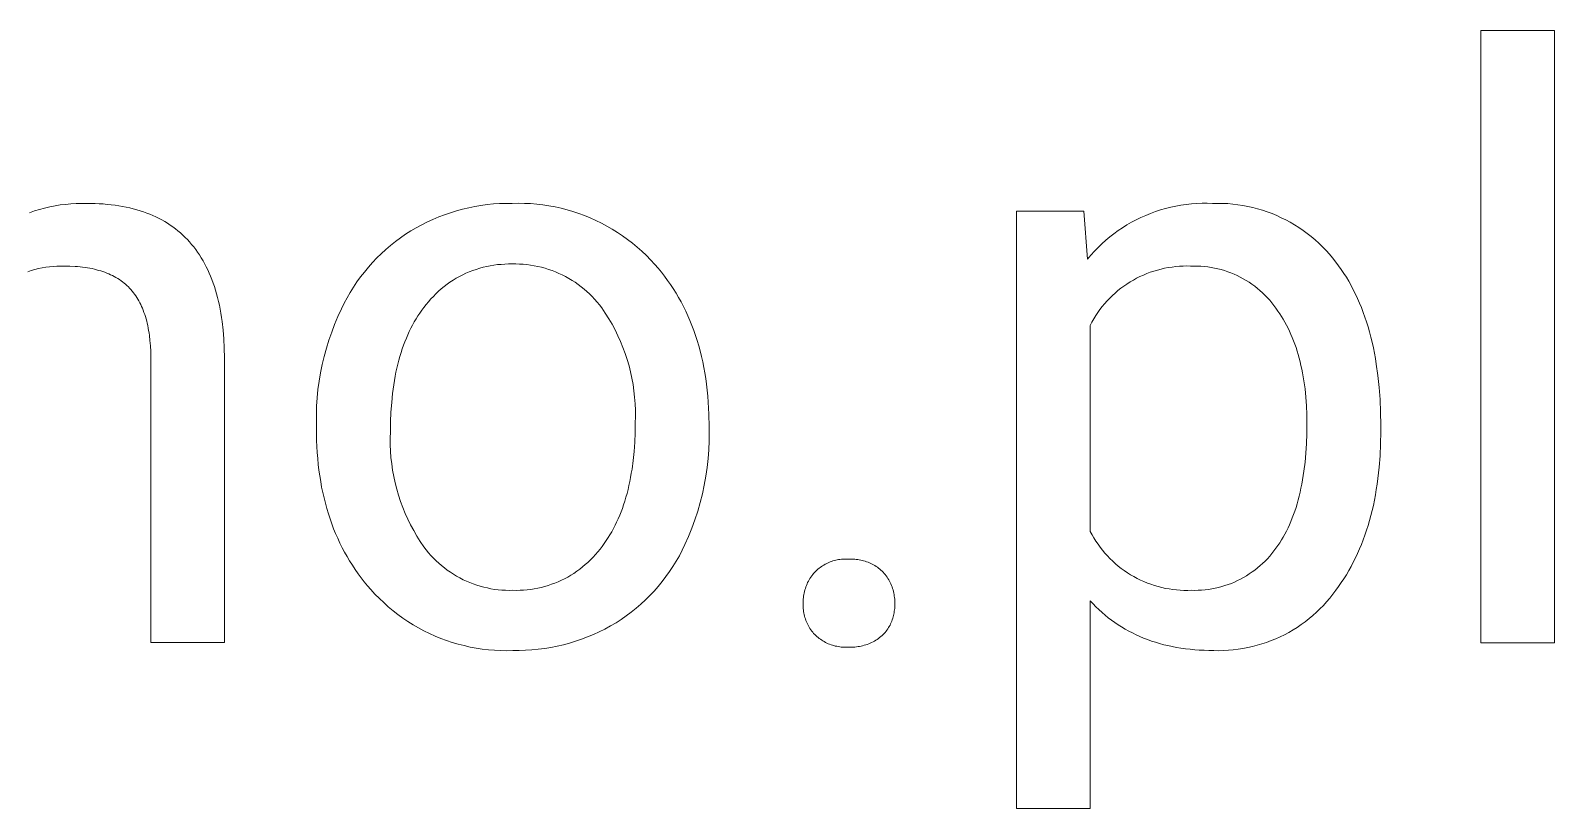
# Model space of a CAD drawing. Header units: millimetres. Extents: x -1519 to 3497, y -297 to 3208.
# Drawn here: x 2156.9 to 2281.6, y 5.9 to 69.5 of the extents above; entities that cross this region are included whole.
import ezdxf

# ---------------------------------------------------------------- set-up
doc = ezdxf.new("R2010")
doc.units = ezdxf.units.MM
doc.header["$MEASUREMENT"] = 0
doc.layers.add('Domyślny', color=7, linetype='Continuous', true_color=0x000000)

msp = doc.modelspace()

# ---------------------------------------------------------------- linework, layer by layer
at = {"layer": 'Domyślny', "color": 18, "lineweight": 15, "true_color": 0x000000}
for p, q in [((2275.54, 19.42), (2275.54, 69.53)), ((2275.54, 69.53), (2281.57, 69.53)), ((2281.57, 69.53), (2281.57, 19.42)), ((2157.17, 54.76), (2157.59, 54.88)), ((2157.59, 54.88), (2158.01, 55)), ((2158.01, 55), (2158.43, 55.1)), ((2158.43, 55.1), (2158.86, 55.18)), ((2158.86, 55.18), (2159.29, 55.25)), ((2159.29, 55.25), (2159.72, 55.3)), ((2159.72, 55.3), (2160.15, 55.35)), ((2160.15, 55.35), (2160.59, 55.37)), ((2160.59, 55.37), (2161.02, 55.38)), ((2161.02, 55.38), (2161.46, 55.38)), ((2161.46, 55.38), (2161.8, 55.38)), ((2161.8, 55.38), (2162.15, 55.37)), ((2162.15, 55.37), (2162.48, 55.35)), ((2162.48, 55.35), (2162.81, 55.33)), ((2162.81, 55.33), (2163.14, 55.3)), ((2163.14, 55.3), (2163.46, 55.27)), ((2163.46, 55.27), (2163.77, 55.23)), ((2163.77, 55.23), (2164.08, 55.18)), ((2164.08, 55.18), (2164.39, 55.13)), ((2164.39, 55.13), (2164.68, 55.07)), ((2164.68, 55.07), (2164.98, 55.01)), ((2164.98, 55.01), (2165.26, 54.93)), ((2165.26, 54.93), (2165.55, 54.86)), ((2191.71, 54.77), (2192.21, 54.91)), ((2192.21, 54.91), (2192.71, 55.02)), ((2192.71, 55.02), (2193.21, 55.13)), ((2193.21, 55.13), (2193.71, 55.21)), ((2193.71, 55.21), (2194.22, 55.28)), ((2194.22, 55.28), (2194.73, 55.33)), ((2194.73, 55.33), (2195.24, 55.36)), ((2195.24, 55.36), (2195.75, 55.38)), ((2195.75, 55.38), (2196.26, 55.38)), ((2196.26, 55.38), (2196.77, 55.39)), ((2196.77, 55.39), (2197.27, 55.38)), ((2197.27, 55.38), (2197.78, 55.36)), ((2197.78, 55.36), (2198.28, 55.31)), ((2198.28, 55.31), (2198.78, 55.26)), ((2198.78, 55.26), (2199.28, 55.18)), ((2199.28, 55.18), (2199.78, 55.09)), ((2199.78, 55.09), (2200.27, 54.98)), ((2200.27, 54.98), (2200.76, 54.85)), ((2249.33, 54.85), (2249.74, 54.97)), ((2249.74, 54.97), (2250.16, 55.07)), ((2250.16, 55.07), (2250.58, 55.16)), ((2250.58, 55.16), (2251, 55.24)), ((2251, 55.24), (2251.43, 55.3)), ((2251.43, 55.3), (2251.86, 55.34)), ((2251.86, 55.34), (2252.29, 55.37)), ((2252.29, 55.37), (2252.72, 55.39)), ((2252.72, 55.39), (2253.15, 55.39)), ((2253.15, 55.39), (2253.58, 55.38)), ((2253.58, 55.38), (2253.99, 55.38)), ((2253.99, 55.38), (2254.41, 55.38)), ((2254.41, 55.38), (2254.82, 55.36)), ((2254.82, 55.36), (2255.23, 55.32)), ((2255.23, 55.32), (2255.65, 55.27)), ((2255.65, 55.27), (2256.06, 55.21)), ((2256.06, 55.21), (2256.46, 55.13)), ((2256.46, 55.13), (2256.87, 55.04)), ((2256.87, 55.04), (2257.27, 54.94)), ((2257.27, 54.94), (2257.67, 54.82)), ((2156.76, 54.61), (2157.17, 54.76)), ((2165.55, 54.86), (2165.82, 54.77)), ((2165.82, 54.77), (2166.09, 54.69)), ((2166.09, 54.69), (2166.36, 54.59)), ((2166.36, 54.59), (2166.62, 54.49)), ((2166.62, 54.49), (2166.87, 54.38)), ((2166.87, 54.38), (2167.12, 54.27)), ((2167.12, 54.27), (2167.37, 54.15)), ((2167.37, 54.15), (2167.61, 54.02)), ((2167.61, 54.02), (2167.84, 53.89)), ((2167.84, 53.89), (2168.07, 53.75)), ((2168.07, 53.75), (2168.29, 53.6)), ((2188.42, 53.38), (2188.87, 53.63)), ((2188.87, 53.63), (2189.33, 53.86)), ((2189.33, 53.86), (2189.79, 54.07)), ((2189.79, 54.07), (2190.26, 54.27)), ((2190.26, 54.27), (2190.74, 54.45)), ((2190.74, 54.45), (2191.23, 54.62)), ((2191.23, 54.62), (2191.71, 54.77)), ((2200.76, 54.85), (2201.24, 54.71)), ((2201.24, 54.71), (2201.72, 54.55)), ((2201.72, 54.55), (2202.19, 54.38)), ((2202.19, 54.38), (2202.66, 54.19)), ((2202.66, 54.19), (2203.12, 53.98)), ((2203.12, 53.98), (2203.58, 53.76)), ((2203.58, 53.76), (2204.02, 53.52)), ((2237.53, 5.85), (2237.53, 54.73)), ((2237.53, 54.73), (2243.04, 54.73)), ((2243.04, 54.73), (2243.34, 50.82)), ((2246.58, 53.62), (2246.95, 53.84)), ((2246.95, 53.84), (2247.33, 54.04)), ((2247.33, 54.04), (2247.72, 54.23)), ((2247.72, 54.23), (2248.11, 54.4)), ((2248.11, 54.4), (2248.51, 54.56)), ((2248.51, 54.56), (2248.92, 54.71)), ((2248.92, 54.71), (2249.33, 54.85)), ((2257.67, 54.82), (2258.06, 54.69)), ((2258.06, 54.69), (2258.45, 54.54)), ((2258.45, 54.54), (2258.83, 54.38)), ((2258.83, 54.38), (2259.21, 54.21)), ((2259.21, 54.21), (2259.58, 54.03)), ((2259.58, 54.03), (2259.94, 53.83)), ((2259.94, 53.83), (2260.3, 53.62)), ((2168.29, 53.6), (2168.5, 53.45)), ((2168.5, 53.45), (2168.72, 53.29)), ((2168.72, 53.29), (2168.92, 53.13)), ((2168.92, 53.13), (2169.12, 52.96)), ((2169.12, 52.96), (2169.32, 52.79)), ((2169.32, 52.79), (2169.51, 52.6)), ((2169.51, 52.6), (2169.69, 52.42)), ((2169.69, 52.42), (2169.87, 52.22)), ((2186.72, 52.25), (2187.13, 52.56)), ((2187.13, 52.56), (2187.55, 52.85)), ((2187.55, 52.85), (2187.98, 53.12)), ((2187.98, 53.12), (2188.42, 53.38)), ((2204.02, 53.52), (2204.46, 53.27)), ((2204.46, 53.27), (2204.89, 53)), ((2204.89, 53), (2205.31, 52.72)), ((2205.31, 52.72), (2205.72, 52.43)), ((2205.72, 52.43), (2206.11, 52.12)), ((2244.84, 52.36), (2245.17, 52.64)), ((2245.17, 52.64), (2245.51, 52.9)), ((2245.51, 52.9), (2245.86, 53.15)), ((2245.86, 53.15), (2246.21, 53.39)), ((2246.21, 53.39), (2246.58, 53.62)), ((2260.3, 53.62), (2260.65, 53.4)), ((2260.65, 53.4), (2261, 53.17)), ((2261, 53.17), (2261.33, 52.92)), ((2261.33, 52.92), (2261.66, 52.67)), ((2261.66, 52.67), (2261.97, 52.4)), ((2261.97, 52.4), (2262.28, 52.12)), ((2169.87, 52.22), (2170.04, 52.02)), ((2170.04, 52.02), (2170.21, 51.81)), ((2170.21, 51.81), (2170.37, 51.6)), ((2170.37, 51.6), (2170.53, 51.38)), ((2170.53, 51.38), (2170.68, 51.16)), ((2170.68, 51.16), (2170.83, 50.93)), ((2185.2, 50.91), (2185.56, 51.26)), ((2185.56, 51.26), (2185.94, 51.61)), ((2185.94, 51.61), (2186.32, 51.94)), ((2186.32, 51.94), (2186.72, 52.25)), ((2206.11, 52.12), (2206.5, 51.8)), ((2206.5, 51.8), (2206.88, 51.46)), ((2206.88, 51.46), (2207.25, 51.11)), ((2243.34, 50.82), (2243.62, 51.15)), ((2243.62, 51.15), (2243.91, 51.47)), ((2243.91, 51.47), (2244.21, 51.77)), ((2244.21, 51.77), (2244.52, 52.07)), ((2244.52, 52.07), (2244.84, 52.36)), ((2262.28, 52.12), (2262.58, 51.83)), ((2262.58, 51.83), (2262.87, 51.53)), ((2262.87, 51.53), (2263.14, 51.23)), ((2263.14, 51.23), (2263.41, 50.91)), ((2157.22, 49.96), (2156.92, 49.88)), ((2157.51, 50.04), (2157.22, 49.96)), ((2157.81, 50.1), (2157.51, 50.04)), ((2158.11, 50.15), (2157.81, 50.1)), ((2158.41, 50.19), (2158.11, 50.15)), ((2158.71, 50.22), (2158.41, 50.19)), ((2159.01, 50.24), (2158.71, 50.22)), ((2159.32, 50.25), (2159.01, 50.24)), ((2159.62, 50.25), (2159.32, 50.25)), ((2160.07, 50.24), (2159.62, 50.25)), ((2160.5, 50.22), (2160.07, 50.24)), ((2160.71, 50.21), (2160.5, 50.22)), ((2160.91, 50.19), (2160.71, 50.21)), ((2161.12, 50.16), (2160.91, 50.19)), ((2161.32, 50.14), (2161.12, 50.16)), ((2161.51, 50.11), (2161.32, 50.14)), ((2161.7, 50.07), (2161.51, 50.11)), ((2161.89, 50.04), (2161.7, 50.07)), ((2162.08, 50), (2161.89, 50.04)), ((2162.26, 49.95), (2162.08, 50)), ((2162.43, 49.9), (2162.26, 49.95)), ((2162.61, 49.85), (2162.43, 49.9)), ((2170.83, 50.93), (2170.97, 50.69)), ((2170.97, 50.69), (2171.1, 50.45)), ((2171.1, 50.45), (2171.23, 50.2)), ((2171.23, 50.2), (2171.36, 49.94)), ((2171.36, 49.94), (2171.48, 49.68)), ((2184.18, 49.76), (2184.5, 50.16)), ((2184.5, 50.16), (2184.84, 50.54)), ((2184.84, 50.54), (2185.2, 50.91)), ((2193.32, 49.98), (2193.04, 49.88)), ((2193.61, 50.07), (2193.32, 49.98)), ((2193.9, 50.15), (2193.61, 50.07)), ((2194.19, 50.22), (2193.9, 50.15)), ((2194.48, 50.28), (2194.19, 50.22)), ((2194.77, 50.33), (2194.48, 50.28)), ((2195.07, 50.37), (2194.77, 50.33)), ((2195.37, 50.39), (2195.07, 50.37)), ((2195.67, 50.41), (2195.37, 50.39)), ((2195.97, 50.42), (2195.67, 50.41)), ((2196.26, 50.42), (2195.97, 50.42)), ((2196.57, 50.42), (2196.26, 50.42)), ((2196.87, 50.41), (2196.57, 50.42)), ((2197.17, 50.4), (2196.87, 50.41)), ((2197.48, 50.37), (2197.17, 50.4)), ((2197.78, 50.33), (2197.48, 50.37)), ((2198.08, 50.28), (2197.78, 50.33)), ((2198.37, 50.22), (2198.08, 50.28)), ((2198.67, 50.15), (2198.37, 50.22)), ((2198.96, 50.07), (2198.67, 50.15)), ((2199.25, 49.98), (2198.96, 50.07)), ((2199.54, 49.88), (2199.25, 49.98)), ((2207.25, 51.11), (2207.6, 50.75)), ((2207.6, 50.75), (2207.94, 50.38)), ((2207.94, 50.38), (2208.21, 50.07)), ((2208.21, 50.07), (2208.48, 49.75)), ((2249.07, 49.92), (2248.78, 49.84)), ((2249.37, 50), (2249.07, 49.92)), ((2249.66, 50.07), (2249.37, 50)), ((2249.96, 50.13), (2249.66, 50.07)), ((2250.27, 50.17), (2249.96, 50.13)), ((2250.57, 50.21), (2250.27, 50.17)), ((2250.87, 50.24), (2250.57, 50.21)), ((2251.18, 50.25), (2250.87, 50.24)), ((2251.49, 50.26), (2251.18, 50.25)), ((2251.79, 50.25), (2251.49, 50.26)), ((2252.07, 50.25), (2251.79, 50.25)), ((2252.35, 50.25), (2252.07, 50.25)), ((2252.63, 50.24), (2252.35, 50.25)), ((2252.91, 50.21), (2252.63, 50.24)), ((2253.19, 50.18), (2252.91, 50.21)), ((2253.47, 50.14), (2253.19, 50.18)), ((2253.74, 50.09), (2253.47, 50.14)), ((2254.01, 50.03), (2253.74, 50.09)), ((2254.28, 49.96), (2254.01, 50.03)), ((2254.55, 49.88), (2254.28, 49.96)), ((2263.41, 50.91), (2263.67, 50.58)), ((2263.67, 50.58), (2263.89, 50.28)), ((2263.89, 50.28), (2264.11, 49.97)), ((2264.11, 49.97), (2264.33, 49.65)), ((2156.92, 49.88), (2156.64, 49.79)), ((2162.77, 49.8), (2162.61, 49.85)), ((2162.94, 49.74), (2162.77, 49.8)), ((2163.1, 49.68), (2162.94, 49.74)), ((2163.26, 49.61), (2163.1, 49.68)), ((2163.41, 49.54), (2163.26, 49.61)), ((2163.56, 49.47), (2163.41, 49.54)), ((2163.71, 49.39), (2163.56, 49.47)), ((2163.85, 49.31), (2163.71, 49.39)), ((2163.99, 49.23), (2163.85, 49.31)), ((2164.13, 49.14), (2163.99, 49.23)), ((2164.26, 49.05), (2164.13, 49.14)), ((2164.38, 48.96), (2164.26, 49.05)), ((2164.51, 48.86), (2164.38, 48.96)), ((2164.63, 48.76), (2164.51, 48.86)), ((2164.74, 48.65), (2164.63, 48.76)), ((2164.86, 48.54), (2164.74, 48.65)), ((2171.48, 49.68), (2171.59, 49.41)), ((2171.59, 49.41), (2171.7, 49.14)), ((2171.7, 49.14), (2171.8, 48.86)), ((2171.8, 48.86), (2171.9, 48.57)), ((2183.29, 48.52), (2183.57, 48.95)), ((2183.57, 48.95), (2183.87, 49.36)), ((2183.87, 49.36), (2184.18, 49.76)), ((2190.94, 48.76), (2190.7, 48.58)), ((2191.18, 48.93), (2190.94, 48.76)), ((2191.43, 49.09), (2191.18, 48.93)), ((2191.69, 49.25), (2191.43, 49.09)), ((2191.95, 49.39), (2191.69, 49.25)), ((2192.22, 49.53), (2191.95, 49.39)), ((2192.49, 49.66), (2192.22, 49.53)), ((2192.76, 49.77), (2192.49, 49.66)), ((2193.04, 49.88), (2192.76, 49.77)), ((2199.82, 49.77), (2199.54, 49.88)), ((2200.1, 49.65), (2199.82, 49.77)), ((2200.37, 49.53), (2200.1, 49.65)), ((2200.64, 49.39), (2200.37, 49.53)), ((2200.91, 49.24), (2200.64, 49.39)), ((2201.17, 49.08), (2200.91, 49.24)), ((2201.42, 48.92), (2201.17, 49.08)), ((2201.67, 48.74), (2201.42, 48.92)), ((2201.91, 48.56), (2201.67, 48.74)), ((2208.48, 49.75), (2208.74, 49.42)), ((2208.74, 49.42), (2208.98, 49.08)), ((2208.98, 49.08), (2209.22, 48.74)), ((2209.22, 48.74), (2209.45, 48.4)), ((2246.58, 48.78), (2246.33, 48.61)), ((2246.84, 48.95), (2246.58, 48.78)), ((2247.1, 49.1), (2246.84, 48.95)), ((2247.37, 49.25), (2247.1, 49.1)), ((2247.64, 49.39), (2247.37, 49.25)), ((2247.92, 49.51), (2247.64, 49.39)), ((2248.2, 49.63), (2247.92, 49.51)), ((2248.49, 49.74), (2248.2, 49.63)), ((2248.78, 49.84), (2248.49, 49.74)), ((2254.82, 49.79), (2254.55, 49.88)), ((2255.08, 49.69), (2254.82, 49.79)), ((2255.34, 49.58), (2255.08, 49.69)), ((2255.6, 49.47), (2255.34, 49.58)), ((2255.85, 49.34), (2255.6, 49.47)), ((2256.09, 49.21), (2255.85, 49.34)), ((2256.33, 49.07), (2256.09, 49.21)), ((2256.57, 48.92), (2256.33, 49.07)), ((2256.8, 48.76), (2256.57, 48.92)), ((2257.03, 48.6), (2256.8, 48.76)), ((2264.33, 49.65), (2264.53, 49.33)), ((2264.53, 49.33), (2264.73, 49)), ((2264.73, 49), (2264.92, 48.66)), ((2264.92, 48.66), (2265.1, 48.31)), ((2164.96, 48.43), (2164.86, 48.54)), ((2165.07, 48.32), (2164.96, 48.43)), ((2165.17, 48.2), (2165.07, 48.32)), ((2165.27, 48.07), (2165.17, 48.2)), ((2165.37, 47.95), (2165.27, 48.07)), ((2165.46, 47.82), (2165.37, 47.95)), ((2165.55, 47.68), (2165.46, 47.82)), ((2165.64, 47.54), (2165.55, 47.68)), ((2165.72, 47.4), (2165.64, 47.54)), ((2165.8, 47.25), (2165.72, 47.4)), ((2171.9, 48.57), (2171.99, 48.28)), ((2171.99, 48.28), (2172.08, 47.98)), ((2172.08, 47.98), (2172.16, 47.67)), ((2172.16, 47.67), (2172.24, 47.36)), ((2182.52, 47.2), (2182.76, 47.65)), ((2182.76, 47.65), (2183.02, 48.09)), ((2183.02, 48.09), (2183.29, 48.52)), ((2189.61, 47.56), (2189.42, 47.33)), ((2189.82, 47.77), (2189.61, 47.56)), ((2190.03, 47.99), (2189.82, 47.77)), ((2190.24, 48.19), (2190.03, 47.99)), ((2190.47, 48.39), (2190.24, 48.19)), ((2190.7, 48.58), (2190.47, 48.39)), ((2202.15, 48.37), (2201.91, 48.56)), ((2202.38, 48.17), (2202.15, 48.37)), ((2202.6, 47.97), (2202.38, 48.17)), ((2202.82, 47.75), (2202.6, 47.97)), ((2203.02, 47.53), (2202.82, 47.75)), ((2203.22, 47.3), (2203.02, 47.53)), ((2209.45, 48.4), (2209.68, 48.04)), ((2209.68, 48.04), (2209.89, 47.68)), ((2209.89, 47.68), (2210.09, 47.32)), ((2244.96, 47.4), (2244.75, 47.17)), ((2245.17, 47.62), (2244.96, 47.4)), ((2245.39, 47.83), (2245.17, 47.62)), ((2245.61, 48.04), (2245.39, 47.83)), ((2245.84, 48.24), (2245.61, 48.04)), ((2246.08, 48.43), (2245.84, 48.24)), ((2246.33, 48.61), (2246.08, 48.43)), ((2257.25, 48.42), (2257.03, 48.6)), ((2257.46, 48.24), (2257.25, 48.42)), ((2257.67, 48.06), (2257.46, 48.24)), ((2257.87, 47.86), (2257.67, 48.06)), ((2258.07, 47.66), (2257.87, 47.86)), ((2258.26, 47.45), (2258.07, 47.66)), ((2258.44, 47.24), (2258.26, 47.45)), ((2265.1, 48.31), (2265.28, 47.96)), ((2265.28, 47.96), (2265.45, 47.59)), ((2265.45, 47.59), (2265.61, 47.22)), ((2165.87, 47.1), (2165.8, 47.25)), ((2165.95, 46.95), (2165.87, 47.1)), ((2166.02, 46.79), (2165.95, 46.95)), ((2166.08, 46.63), (2166.02, 46.79)), ((2166.14, 46.46), (2166.08, 46.63)), ((2166.2, 46.29), (2166.14, 46.46)), ((2166.26, 46.11), (2166.2, 46.29)), ((2172.24, 47.36), (2172.31, 47.04)), ((2172.31, 47.04), (2172.37, 46.72)), ((2172.37, 46.72), (2172.43, 46.39)), ((2172.43, 46.39), (2172.49, 46.05)), ((2182.01, 46.12), (2182.3, 46.74)), ((2182.3, 46.74), (2182.52, 47.2)), ((2188.56, 46.17), (2188.41, 45.93)), ((2188.72, 46.4), (2188.56, 46.17)), ((2188.88, 46.63), (2188.72, 46.4)), ((2189.05, 46.86), (2188.88, 46.63)), ((2189.23, 47.1), (2189.05, 46.86)), ((2189.42, 47.33), (2189.23, 47.1)), ((2203.41, 47.07), (2203.22, 47.3)), ((2203.6, 46.82), (2203.41, 47.07)), ((2203.89, 46.39), (2203.6, 46.82)), ((2204.17, 45.94), (2203.89, 46.39)), ((2210.09, 47.32), (2210.29, 46.94)), ((2210.29, 46.94), (2210.48, 46.56)), ((2210.48, 46.56), (2210.65, 46.18)), ((2210.65, 46.18), (2210.82, 45.79)), ((2244.03, 46.19), (2243.87, 45.92)), ((2244.2, 46.44), (2244.03, 46.19)), ((2244.37, 46.69), (2244.2, 46.44)), ((2244.56, 46.93), (2244.37, 46.69)), ((2244.75, 47.17), (2244.56, 46.93)), ((2258.61, 47.02), (2258.44, 47.24)), ((2258.77, 46.79), (2258.61, 47.02)), ((2258.93, 46.57), (2258.77, 46.79)), ((2259.08, 46.35), (2258.93, 46.57)), ((2259.23, 46.12), (2259.08, 46.35)), ((2265.61, 47.22), (2265.76, 46.85)), ((2265.76, 46.85), (2265.91, 46.46)), ((2265.91, 46.46), (2266.05, 46.07)), ((2166.31, 45.94), (2166.26, 46.11)), ((2166.36, 45.75), (2166.31, 45.94)), ((2166.41, 45.57), (2166.36, 45.75)), ((2166.45, 45.38), (2166.41, 45.57)), ((2166.49, 45.18), (2166.45, 45.38)), ((2166.52, 44.98), (2166.49, 45.18)), ((2166.56, 44.78), (2166.52, 44.98)), ((2172.49, 46.05), (2172.53, 45.71)), ((2172.53, 45.71), (2172.62, 45.01)), ((2172.62, 45.01), (2172.68, 44.28)), ((2181.5, 44.84), (2181.74, 45.48)), ((2181.74, 45.48), (2182.01, 46.12)), ((2187.85, 44.9), (2187.73, 44.63)), ((2187.98, 45.16), (2187.85, 44.9)), ((2188.12, 45.42), (2187.98, 45.16)), ((2188.26, 45.68), (2188.12, 45.42)), ((2188.41, 45.93), (2188.26, 45.68)), ((2204.44, 45.49), (2204.17, 45.94)), ((2204.69, 45.03), (2204.44, 45.49)), ((2204.92, 44.55), (2204.69, 45.03)), ((2210.82, 45.79), (2210.98, 45.39)), ((2210.98, 45.39), (2211.13, 44.98)), ((2211.13, 44.98), (2211.28, 44.57)), ((2243.71, 45.66), (2243.57, 45.39)), ((2243.57, 45.39), (2243.57, 28.53)), ((2243.87, 45.92), (2243.71, 45.66)), ((2259.37, 45.89), (2259.23, 46.12)), ((2259.5, 45.66), (2259.37, 45.89)), ((2259.63, 45.41), (2259.5, 45.66)), ((2259.76, 45.17), (2259.63, 45.41)), ((2259.88, 44.91), (2259.76, 45.17)), ((2260, 44.66), (2259.88, 44.91)), ((2266.05, 46.07), (2266.18, 45.68)), ((2266.18, 45.68), (2266.31, 45.27)), ((2266.31, 45.27), (2266.43, 44.86)), ((2166.59, 44.58), (2166.56, 44.78)), ((2166.63, 44.15), (2166.59, 44.58)), ((2166.67, 43.71), (2166.63, 44.15)), ((2166.69, 43.26), (2166.67, 43.71)), ((2172.68, 44.28), (2172.71, 43.53)), ((2181.07, 43.53), (2181.27, 44.19)), ((2181.27, 44.19), (2181.5, 44.84)), ((2187.38, 43.77), (2187.28, 43.48)), ((2187.49, 44.06), (2187.38, 43.77)), ((2187.61, 44.35), (2187.49, 44.06)), ((2187.73, 44.63), (2187.61, 44.35)), ((2205.13, 44.08), (2204.92, 44.55)), ((2205.33, 43.59), (2205.13, 44.08)), ((2211.28, 44.57), (2211.41, 44.15)), ((2211.41, 44.15), (2211.54, 43.73)), ((2211.54, 43.73), (2211.65, 43.3)), ((2260.11, 44.39), (2260, 44.66)), ((2260.22, 44.13), (2260.11, 44.39)), ((2260.32, 43.85), (2260.22, 44.13)), ((2260.42, 43.58), (2260.32, 43.85)), ((2266.43, 44.86), (2266.54, 44.44)), ((2266.54, 44.44), (2266.64, 44.01)), ((2266.64, 44.01), (2266.74, 43.57)), ((2166.7, 42.78), (2166.69, 43.26)), ((2166.7, 19.43), (2166.7, 42.78)), ((2172.71, 43.53), (2172.73, 42.75)), ((2172.73, 42.75), (2172.73, 19.43)), ((2180.73, 42.19), (2180.89, 42.86)), ((2180.89, 42.86), (2181.07, 43.53)), ((2187, 42.55), (2186.91, 42.23)), ((2187.08, 42.86), (2187, 42.55)), ((2187.18, 43.17), (2187.08, 42.86)), ((2187.28, 43.48), (2187.18, 43.17)), ((2205.51, 43.09), (2205.33, 43.59)), ((2205.68, 42.59), (2205.51, 43.09)), ((2205.83, 42.09), (2205.68, 42.59)), ((2211.65, 43.3), (2211.76, 42.86)), ((2211.76, 42.86), (2211.86, 42.41)), ((2211.86, 42.41), (2211.95, 41.96)), ((2260.51, 43.29), (2260.42, 43.58)), ((2260.59, 43.01), (2260.51, 43.29)), ((2260.68, 42.71), (2260.59, 43.01)), ((2260.75, 42.42), (2260.68, 42.71)), ((2260.82, 42.11), (2260.75, 42.42)), ((2266.74, 43.57), (2266.83, 43.13)), ((2266.83, 43.13), (2266.91, 42.68)), ((2266.91, 42.68), (2266.98, 42.22)), ((2180.48, 40.84), (2180.59, 41.52)), ((2180.59, 41.52), (2180.73, 42.19)), ((2186.7, 41.23), (2186.63, 40.88)), ((2186.76, 41.57), (2186.7, 41.23)), ((2186.84, 41.9), (2186.76, 41.57)), ((2186.91, 42.23), (2186.84, 41.9)), ((2205.95, 41.58), (2205.83, 42.09)), ((2206.07, 41.07), (2205.95, 41.58)), ((2211.95, 41.96), (2212.03, 41.51)), ((2212.03, 41.51), (2212.11, 41.04)), ((2260.89, 41.81), (2260.82, 42.11)), ((2260.95, 41.5), (2260.89, 41.81)), ((2261.01, 41.18), (2260.95, 41.5)), ((2261.06, 40.86), (2261.01, 41.18)), ((2266.98, 42.22), (2267.11, 41.28)), ((2267.11, 41.28), (2267.21, 40.32)), ((2180.32, 39.47), (2180.38, 40.15)), ((2180.38, 40.15), (2180.48, 40.84)), ((2186.58, 40.53), (2186.48, 39.81)), ((2186.63, 40.88), (2186.58, 40.53)), ((2206.16, 40.55), (2206.07, 41.07)), ((2206.23, 40.03), (2206.16, 40.55)), ((2206.29, 39.51), (2206.23, 40.03)), ((2212.11, 41.04), (2212.17, 40.57)), ((2212.17, 40.57), (2212.23, 40.1)), ((2212.23, 40.1), (2212.28, 39.61)), ((2261.15, 40.2), (2261.06, 40.86)), ((2261.22, 39.52), (2261.15, 40.2)), ((2267.21, 40.32), (2267.29, 39.32)), ((2180.25, 38.09), (2180.27, 38.78)), ((2180.27, 38.78), (2180.32, 39.47)), ((2186.41, 39.07), (2186.35, 38.3)), ((2186.48, 39.81), (2186.41, 39.07)), ((2206.33, 38.98), (2206.29, 39.51)), ((2206.35, 38.46), (2206.33, 38.98)), ((2212.28, 39.61), (2212.31, 39.12)), ((2212.31, 39.12), (2212.34, 38.63)), ((2261.27, 38.82), (2261.22, 39.52)), ((2261.3, 38.11), (2261.27, 38.82)), ((2267.29, 39.32), (2267.33, 38.29)), ((2180.25, 37.4), (2180.25, 38.09)), ((2186.32, 37.5), (2186.31, 36.69)), ((2186.35, 38.3), (2186.32, 37.5)), ((2206.34, 37.4), (2206.35, 37.93)), ((2206.35, 37.93), (2206.35, 38.46)), ((2212.34, 38.63), (2212.37, 38.13)), ((2212.37, 38.13), (2212.38, 37.1)), ((2261.31, 37.37), (2261.3, 38.11)), ((2267.33, 38.29), (2267.34, 37.24)), ((2180.25, 36.99), (2180.25, 37.4)), ((2180.25, 36.47), (2180.25, 36.99)), ((2180.26, 35.97), (2180.25, 36.47)), ((2186.31, 36.69), (2186.29, 36.16)), ((2206.3, 35.83), (2206.33, 36.6)), ((2206.33, 36.6), (2206.34, 37.4)), ((2212.38, 37.1), (2212.38, 36.69)), ((2212.38, 36.69), (2212.38, 35.95)), ((2261.27, 35.73), (2261.3, 36.53)), ((2261.3, 36.53), (2261.31, 37.37)), ((2267.34, 36.69), (2267.33, 35.69)), ((2267.34, 37.24), (2267.34, 36.69)), ((2180.28, 35.47), (2180.26, 35.97)), ((2180.32, 34.98), (2180.28, 35.47)), ((2180.36, 34.49), (2180.32, 34.98)), ((2186.29, 36.16), (2186.29, 35.63)), ((2186.29, 35.63), (2186.31, 35.11)), ((2186.31, 35.11), (2186.35, 34.58)), ((2206.17, 34.34), (2206.24, 35.07)), ((2206.24, 35.07), (2206.3, 35.83)), ((2212.35, 35.22), (2212.3, 34.49)), ((2212.38, 35.95), (2212.35, 35.22)), ((2261.15, 34.19), (2261.22, 34.94)), ((2261.22, 34.94), (2261.27, 35.73)), ((2267.33, 35.69), (2267.29, 34.72)), ((2180.4, 34.01), (2180.36, 34.49)), ((2180.46, 33.54), (2180.4, 34.01)), ((2186.35, 34.58), (2186.41, 34.06)), ((2186.41, 34.06), (2186.49, 33.54)), ((2206.08, 33.63), (2206.17, 34.34)), ((2212.22, 33.76), (2212.12, 33.04)), ((2212.3, 34.49), (2212.22, 33.76)), ((2261.06, 33.46), (2261.15, 34.19)), ((2267.21, 33.78), (2267.11, 32.86)), ((2267.29, 34.72), (2267.21, 33.78)), ((2180.53, 33.07), (2180.46, 33.54)), ((2180.6, 32.61), (2180.53, 33.07)), ((2180.68, 32.16), (2180.6, 32.61)), ((2186.49, 33.54), (2186.58, 33.02)), ((2186.58, 33.02), (2186.69, 32.51)), ((2186.69, 32.51), (2186.82, 32)), ((2205.82, 32.28), (2205.9, 32.61)), ((2205.9, 32.61), (2205.96, 32.94)), ((2205.96, 32.94), (2206.02, 33.29)), ((2206.02, 33.29), (2206.08, 33.63)), ((2212.12, 33.04), (2211.99, 32.31)), ((2260.89, 32.41), (2260.95, 32.75)), ((2260.95, 32.75), (2261.06, 33.46)), ((2267.11, 32.86), (2267.05, 32.41)), ((2180.78, 31.71), (2180.68, 32.16)), ((2180.88, 31.27), (2180.78, 31.71)), ((2180.99, 30.83), (2180.88, 31.27)), ((2186.82, 32), (2186.97, 31.49)), ((2186.97, 31.49), (2187.13, 30.99)), ((2205.49, 31.02), (2205.58, 31.33)), ((2205.58, 31.33), (2205.67, 31.64)), ((2205.67, 31.64), (2205.75, 31.96)), ((2205.75, 31.96), (2205.82, 32.28)), ((2211.84, 31.6), (2211.66, 30.89)), ((2211.99, 32.31), (2211.84, 31.6)), ((2260.59, 31.11), (2260.68, 31.42)), ((2260.68, 31.42), (2260.75, 31.74)), ((2260.75, 31.74), (2260.82, 32.07)), ((2260.82, 32.07), (2260.89, 32.41)), ((2266.91, 31.52), (2266.83, 31.09)), ((2266.98, 31.96), (2266.91, 31.52)), ((2267.05, 32.41), (2266.98, 31.96)), ((2181.1, 30.4), (2180.99, 30.83)), ((2181.23, 29.98), (2181.1, 30.4)), ((2181.37, 29.57), (2181.23, 29.98)), ((2187.13, 30.99), (2187.31, 30.5)), ((2187.31, 30.5), (2187.51, 30.01)), ((2187.51, 30.01), (2187.73, 29.53)), ((2205.07, 29.85), (2205.18, 30.13)), ((2205.18, 30.13), (2205.29, 30.42)), ((2205.29, 30.42), (2205.39, 30.72)), ((2205.39, 30.72), (2205.49, 31.02)), ((2211.46, 30.18), (2211.23, 29.49)), ((2211.66, 30.89), (2211.46, 30.18)), ((2260.22, 29.91), (2260.32, 30.2)), ((2260.32, 30.2), (2260.42, 30.49)), ((2260.42, 30.49), (2260.51, 30.8)), ((2260.51, 30.8), (2260.59, 31.11)), ((2266.64, 30.24), (2266.54, 29.83)), ((2266.74, 30.66), (2266.64, 30.24)), ((2266.83, 31.09), (2266.74, 30.66)), ((2181.51, 29.16), (2181.37, 29.57)), ((2181.66, 28.75), (2181.51, 29.16)), ((2181.82, 28.36), (2181.66, 28.75)), ((2187.73, 29.53), (2187.96, 29.06)), ((2187.96, 29.06), (2188.21, 28.6)), ((2204.42, 28.51), (2204.56, 28.77)), ((2204.56, 28.77), (2204.69, 29.03)), ((2204.69, 29.03), (2204.82, 29.3)), ((2204.82, 29.3), (2204.95, 29.57)), ((2204.95, 29.57), (2205.07, 29.85)), ((2210.98, 28.8), (2210.71, 28.12)), ((2211.23, 29.49), (2210.98, 28.8)), ((2259.63, 28.56), (2259.76, 28.82)), ((2259.76, 28.82), (2259.88, 29.08)), ((2259.88, 29.08), (2260, 29.35)), ((2260, 29.35), (2260.11, 29.63)), ((2260.11, 29.63), (2260.22, 29.91)), ((2266.31, 29.02), (2266.18, 28.62)), ((2266.43, 29.42), (2266.31, 29.02)), ((2266.54, 29.83), (2266.43, 29.42)), ((2181.99, 27.97), (2181.82, 28.36)), ((2182.17, 27.58), (2181.99, 27.97)), ((2182.36, 27.2), (2182.17, 27.58)), ((2188.21, 28.6), (2188.47, 28.14)), ((2188.47, 28.14), (2188.75, 27.7)), ((2188.75, 27.7), (2189.05, 27.26)), ((2203.63, 27.31), (2203.8, 27.54)), ((2203.8, 27.54), (2203.96, 27.78)), ((2203.96, 27.78), (2204.12, 28.02)), ((2204.12, 28.02), (2204.27, 28.26)), ((2204.27, 28.26), (2204.42, 28.51)), ((2210.41, 27.45), (2210.19, 26.99)), ((2210.71, 28.12), (2210.41, 27.45)), ((2243.57, 28.53), (2243.72, 28.26)), ((2243.72, 28.26), (2243.87, 28)), ((2243.87, 28), (2244.03, 27.74)), ((2244.03, 27.74), (2244.21, 27.48)), ((2244.21, 27.48), (2244.39, 27.23)), ((2258.93, 27.38), (2259.08, 27.6)), ((2259.08, 27.6), (2259.23, 27.83)), ((2259.23, 27.83), (2259.37, 28.07)), ((2259.37, 28.07), (2259.5, 28.31)), ((2259.5, 28.31), (2259.63, 28.56)), ((2265.76, 27.47), (2265.61, 27.1)), ((2265.91, 27.85), (2265.76, 27.47)), ((2266.05, 28.23), (2265.91, 27.85)), ((2266.18, 28.62), (2266.05, 28.23)), ((2182.56, 26.83), (2182.36, 27.2)), ((2182.76, 26.47), (2182.56, 26.83)), ((2182.97, 26.11), (2182.76, 26.47)), ((2189.05, 27.26), (2189.23, 27.02)), ((2189.23, 27.02), (2189.42, 26.79)), ((2189.42, 26.79), (2189.62, 26.56)), ((2189.62, 26.56), (2189.82, 26.34)), ((2189.82, 26.34), (2190.04, 26.13)), ((2202.47, 26), (2202.68, 26.2)), ((2202.68, 26.2), (2202.89, 26.41)), ((2202.89, 26.41), (2203.09, 26.63)), ((2203.09, 26.63), (2203.27, 26.85)), ((2203.27, 26.85), (2203.46, 27.08)), ((2203.46, 27.08), (2203.63, 27.31)), ((2209.95, 26.54), (2209.7, 26.1)), ((2210.19, 26.99), (2209.95, 26.54)), ((2222.75, 26.17), (2222.86, 26.2)), ((2222.86, 26.2), (2222.98, 26.22)), ((2222.98, 26.22), (2223.09, 26.23)), ((2223.09, 26.23), (2223.21, 26.25)), ((2223.21, 26.25), (2223.33, 26.26)), ((2223.33, 26.26), (2223.45, 26.26)), ((2223.45, 26.26), (2223.56, 26.26)), ((2223.56, 26.26), (2223.68, 26.26)), ((2223.68, 26.26), (2223.8, 26.25)), ((2223.8, 26.25), (2223.92, 26.26)), ((2223.92, 26.26), (2224.05, 26.26)), ((2224.05, 26.26), (2224.17, 26.26)), ((2224.17, 26.26), (2224.3, 26.25)), ((2224.3, 26.25), (2224.42, 26.24)), ((2224.42, 26.24), (2224.55, 26.23)), ((2224.55, 26.23), (2224.67, 26.21)), ((2224.67, 26.21), (2224.79, 26.18)), ((2244.39, 27.23), (2244.57, 26.99)), ((2244.57, 26.99), (2244.77, 26.76)), ((2244.77, 26.76), (2244.98, 26.53)), ((2244.98, 26.53), (2245.19, 26.31)), ((2245.19, 26.31), (2245.41, 26.09)), ((2257.88, 26.1), (2258.07, 26.3)), ((2258.07, 26.3), (2258.26, 26.51)), ((2258.26, 26.51), (2258.44, 26.72)), ((2258.44, 26.72), (2258.61, 26.94)), ((2258.61, 26.94), (2258.77, 27.16)), ((2258.77, 27.16), (2258.93, 27.38)), ((2265.28, 26.37), (2265.1, 26.01)), ((2265.45, 26.73), (2265.28, 26.37)), ((2265.61, 27.1), (2265.45, 26.73)), ((2183.2, 25.76), (2182.97, 26.11)), ((2183.43, 25.41), (2183.2, 25.76)), ((2183.66, 25.07), (2183.43, 25.41)), ((2183.91, 24.74), (2183.66, 25.07)), ((2190.04, 26.13), (2190.26, 25.93)), ((2190.26, 25.93), (2190.49, 25.73)), ((2190.49, 25.73), (2190.72, 25.54)), ((2190.72, 25.54), (2190.96, 25.36)), ((2190.96, 25.36), (2191.21, 25.19)), ((2191.21, 25.19), (2191.46, 25.02)), ((2191.46, 25.02), (2191.72, 24.87)), ((2200.82, 24.8), (2201.07, 24.95)), ((2201.07, 24.95), (2201.32, 25.1)), ((2201.32, 25.1), (2201.56, 25.27)), ((2201.56, 25.27), (2201.8, 25.44)), ((2201.8, 25.44), (2202.03, 25.62)), ((2202.03, 25.62), (2202.25, 25.81)), ((2202.25, 25.81), (2202.47, 26)), ((2209.15, 25.24), (2208.85, 24.83)), ((2209.43, 25.67), (2209.15, 25.24)), ((2209.7, 26.1), (2209.43, 25.67)), ((2220.78, 24.9), (2220.86, 25)), ((2220.86, 25), (2220.94, 25.1)), ((2220.94, 25.1), (2221.03, 25.2)), ((2221.03, 25.2), (2221.11, 25.28)), ((2221.11, 25.28), (2221.2, 25.36)), ((2221.2, 25.36), (2221.28, 25.44)), ((2221.28, 25.44), (2221.38, 25.51)), ((2221.38, 25.51), (2221.47, 25.59)), ((2221.47, 25.59), (2221.57, 25.65)), ((2221.57, 25.65), (2221.66, 25.72)), ((2221.66, 25.72), (2221.76, 25.78)), ((2221.76, 25.78), (2221.87, 25.84)), ((2221.87, 25.84), (2221.97, 25.89)), ((2221.97, 25.89), (2222.08, 25.94)), ((2222.08, 25.94), (2222.19, 25.99)), ((2222.19, 25.99), (2222.29, 26.04)), ((2222.29, 26.04), (2222.41, 26.08)), ((2222.41, 26.08), (2222.52, 26.11)), ((2222.52, 26.11), (2222.63, 26.14)), ((2222.63, 26.14), (2222.75, 26.17)), ((2224.79, 26.18), (2224.91, 26.16)), ((2224.91, 26.16), (2225.03, 26.12)), ((2225.03, 26.12), (2225.15, 26.09)), ((2225.15, 26.09), (2225.27, 26.05)), ((2225.27, 26.05), (2225.39, 26.01)), ((2225.39, 26.01), (2225.51, 25.96)), ((2225.51, 25.96), (2225.62, 25.91)), ((2225.62, 25.91), (2225.73, 25.85)), ((2225.73, 25.85), (2225.84, 25.79)), ((2225.84, 25.79), (2225.95, 25.73)), ((2225.95, 25.73), (2226.06, 25.67)), ((2226.06, 25.67), (2226.16, 25.6)), ((2226.16, 25.6), (2226.26, 25.52)), ((2226.26, 25.52), (2226.36, 25.45)), ((2226.36, 25.45), (2226.45, 25.37)), ((2226.45, 25.37), (2226.55, 25.28)), ((2226.55, 25.28), (2226.64, 25.2)), ((2226.64, 25.2), (2226.72, 25.1)), ((2226.72, 25.1), (2226.8, 25)), ((2226.8, 25), (2226.88, 24.9)), ((2245.41, 26.09), (2245.64, 25.89)), ((2245.64, 25.89), (2245.87, 25.69)), ((2245.87, 25.69), (2246.11, 25.5)), ((2246.11, 25.5), (2246.36, 25.32)), ((2246.36, 25.32), (2246.62, 25.15)), ((2246.62, 25.15), (2246.88, 24.98)), ((2246.88, 24.98), (2247.14, 24.83)), ((2256.36, 24.9), (2256.59, 25.05)), ((2256.59, 25.05), (2256.82, 25.21)), ((2256.82, 25.21), (2257.04, 25.37)), ((2257.04, 25.37), (2257.26, 25.55)), ((2257.26, 25.55), (2257.47, 25.73)), ((2257.47, 25.73), (2257.68, 25.91)), ((2257.68, 25.91), (2257.88, 26.1)), ((2264.53, 24.99), (2264.33, 24.66)), ((2264.73, 25.33), (2264.53, 24.99)), ((2264.92, 25.67), (2264.73, 25.33)), ((2265.1, 26.01), (2264.92, 25.67)), ((2184.17, 24.41), (2183.91, 24.74)), ((2184.43, 24.09), (2184.17, 24.41)), ((2184.71, 23.77), (2184.43, 24.09)), ((2185.04, 23.4), (2184.71, 23.77)), ((2191.72, 24.87), (2191.98, 24.72)), ((2191.98, 24.72), (2192.25, 24.58)), ((2192.25, 24.58), (2192.52, 24.46)), ((2192.52, 24.46), (2192.8, 24.34)), ((2192.8, 24.34), (2193.08, 24.23)), ((2193.08, 24.23), (2193.37, 24.13)), ((2193.37, 24.13), (2193.65, 24.04)), ((2193.65, 24.04), (2193.94, 23.97)), ((2193.94, 23.97), (2194.24, 23.9)), ((2194.24, 23.9), (2194.53, 23.84)), ((2194.53, 23.84), (2194.83, 23.79)), ((2194.83, 23.79), (2195.13, 23.75)), ((2195.13, 23.75), (2195.43, 23.73)), ((2195.43, 23.73), (2195.73, 23.71)), ((2195.73, 23.71), (2196.03, 23.7)), ((2196.03, 23.7), (2196.33, 23.71)), ((2196.33, 23.71), (2196.62, 23.7)), ((2196.62, 23.7), (2196.92, 23.71)), ((2196.92, 23.71), (2197.21, 23.72)), ((2197.21, 23.72), (2197.5, 23.75)), ((2197.5, 23.75), (2197.79, 23.78)), ((2197.79, 23.78), (2198.08, 23.83)), ((2198.08, 23.83), (2198.37, 23.88)), ((2198.37, 23.88), (2198.65, 23.95)), ((2198.65, 23.95), (2198.93, 24.02)), ((2198.93, 24.02), (2199.21, 24.11)), ((2199.21, 24.11), (2199.49, 24.2)), ((2199.49, 24.2), (2199.76, 24.3)), ((2199.76, 24.3), (2200.03, 24.41)), ((2200.03, 24.41), (2200.3, 24.53)), ((2200.3, 24.53), (2200.56, 24.66)), ((2200.56, 24.66), (2200.82, 24.8)), ((2208.22, 24.03), (2207.88, 23.65)), ((2208.54, 24.43), (2208.22, 24.03)), ((2208.85, 24.83), (2208.54, 24.43)), ((2220.19, 23.62), (2220.22, 23.74)), ((2220.22, 23.74), (2220.26, 23.86)), ((2220.26, 23.86), (2220.3, 23.99)), ((2220.3, 23.99), (2220.35, 24.11)), ((2220.35, 24.11), (2220.4, 24.23)), ((2220.4, 24.23), (2220.45, 24.34)), ((2220.45, 24.34), (2220.51, 24.46)), ((2220.51, 24.46), (2220.58, 24.57)), ((2220.58, 24.57), (2220.64, 24.68)), ((2220.64, 24.68), (2220.71, 24.79)), ((2220.71, 24.79), (2220.78, 24.9)), ((2226.88, 24.9), (2226.95, 24.79)), ((2226.95, 24.79), (2227.02, 24.68)), ((2227.02, 24.68), (2227.09, 24.57)), ((2227.09, 24.57), (2227.15, 24.46)), ((2227.15, 24.46), (2227.21, 24.34)), ((2227.21, 24.34), (2227.26, 24.23)), ((2227.26, 24.23), (2227.31, 24.11)), ((2227.31, 24.11), (2227.36, 23.99)), ((2227.36, 23.99), (2227.4, 23.86)), ((2227.4, 23.86), (2227.44, 23.74)), ((2227.44, 23.74), (2227.47, 23.62)), ((2247.14, 24.83), (2247.41, 24.68)), ((2247.41, 24.68), (2247.69, 24.55)), ((2247.69, 24.55), (2247.97, 24.42)), ((2247.97, 24.42), (2248.25, 24.3)), ((2248.25, 24.3), (2248.54, 24.2)), ((2248.54, 24.2), (2248.83, 24.1)), ((2248.83, 24.1), (2249.12, 24.02)), ((2249.12, 24.02), (2249.42, 23.94)), ((2249.42, 23.94), (2249.72, 23.87)), ((2249.72, 23.87), (2250.02, 23.82)), ((2250.02, 23.82), (2250.33, 23.77)), ((2250.33, 23.77), (2250.63, 23.74)), ((2250.63, 23.74), (2250.94, 23.71)), ((2250.94, 23.71), (2251.24, 23.7)), ((2251.24, 23.7), (2251.55, 23.7)), ((2251.55, 23.7), (2251.86, 23.71)), ((2251.86, 23.71), (2252.14, 23.7)), ((2252.14, 23.7), (2252.41, 23.71)), ((2252.41, 23.71), (2252.69, 23.73)), ((2252.69, 23.73), (2252.97, 23.75)), ((2252.97, 23.75), (2253.24, 23.79)), ((2253.24, 23.79), (2253.52, 23.83)), ((2253.52, 23.83), (2253.79, 23.88)), ((2253.79, 23.88), (2254.06, 23.95)), ((2254.06, 23.95), (2254.33, 24.02)), ((2254.33, 24.02), (2254.59, 24.1)), ((2254.59, 24.1), (2254.86, 24.19)), ((2254.86, 24.19), (2255.12, 24.28)), ((2255.12, 24.28), (2255.37, 24.39)), ((2255.37, 24.39), (2255.62, 24.51)), ((2255.62, 24.51), (2255.87, 24.63)), ((2255.87, 24.63), (2256.12, 24.76)), ((2256.12, 24.76), (2256.36, 24.9)), ((2263.67, 23.71), (2263.43, 23.39)), ((2263.89, 24.02), (2263.67, 23.71)), ((2264.11, 24.34), (2263.89, 24.02)), ((2264.33, 24.66), (2264.11, 24.34)), ((2185.4, 23.04), (2185.04, 23.4)), ((2185.76, 22.7), (2185.4, 23.04)), ((2186.13, 22.36), (2185.76, 22.7)), ((2206.8, 22.58), (2206.41, 22.25)), ((2207.17, 22.92), (2206.8, 22.58)), ((2207.53, 23.28), (2207.17, 22.92)), ((2207.88, 23.65), (2207.53, 23.28)), ((2220.07, 22.72), (2220.08, 22.85)), ((2220.07, 22.59), (2220.07, 22.72)), ((2220.07, 22.47), (2220.07, 22.59)), ((2220.08, 22.34), (2220.07, 22.47)), ((2220.08, 22.98), (2220.1, 23.11)), ((2220.08, 22.85), (2220.08, 22.98)), ((2220.1, 23.11), (2220.11, 23.24)), ((2220.11, 23.24), (2220.13, 23.36)), ((2220.13, 23.36), (2220.16, 23.49)), ((2220.16, 23.49), (2220.19, 23.62)), ((2227.47, 23.62), (2227.5, 23.49)), ((2227.5, 23.49), (2227.52, 23.36)), ((2227.52, 23.36), (2227.54, 23.24)), ((2227.54, 23.24), (2227.56, 23.11)), ((2227.56, 23.11), (2227.57, 22.98)), ((2227.57, 22.98), (2227.58, 22.85)), ((2227.58, 22.72), (2227.57, 22.59)), ((2227.57, 22.59), (2227.58, 22.47)), ((2227.58, 22.47), (2227.57, 22.35)), ((2227.58, 22.85), (2227.58, 22.72)), ((2243.81, 22.61), (2243.57, 22.85)), ((2243.57, 22.85), (2243.57, 5.85)), ((2244.04, 22.36), (2243.81, 22.61)), ((2262.65, 22.47), (2262.37, 22.19)), ((2262.92, 22.77), (2262.65, 22.47)), ((2263.18, 23.07), (2262.92, 22.77)), ((2263.43, 23.39), (2263.18, 23.07)), ((2186.52, 22.04), (2186.13, 22.36)), ((2186.92, 21.73), (2186.52, 22.04)), ((2187.33, 21.44), (2186.92, 21.73)), ((2187.74, 21.15), (2187.33, 21.44)), ((2205.19, 21.33), (2204.77, 21.05)), ((2205.61, 21.62), (2205.19, 21.33)), ((2206.02, 21.93), (2205.61, 21.62)), ((2206.41, 22.25), (2206.02, 21.93)), ((2220.09, 22.22), (2220.08, 22.34)), ((2220.1, 22.09), (2220.09, 22.22)), ((2220.12, 21.97), (2220.1, 22.09)), ((2220.14, 21.85), (2220.12, 21.97)), ((2220.16, 21.73), (2220.14, 21.85)), ((2220.19, 21.6), (2220.16, 21.73)), ((2220.23, 21.48), (2220.19, 21.6)), ((2220.27, 21.37), (2220.23, 21.48)), ((2220.31, 21.25), (2220.27, 21.37)), ((2220.35, 21.13), (2220.31, 21.25)), ((2227.37, 21.3), (2227.33, 21.19)), ((2227.41, 21.42), (2227.37, 21.3)), ((2227.45, 21.53), (2227.41, 21.42)), ((2227.48, 21.65), (2227.45, 21.53)), ((2227.5, 21.76), (2227.48, 21.65)), ((2227.53, 21.88), (2227.5, 21.76)), ((2227.54, 22), (2227.53, 21.88)), ((2227.56, 22.12), (2227.54, 22)), ((2227.57, 22.23), (2227.56, 22.12)), ((2227.57, 22.35), (2227.57, 22.23)), ((2244.29, 22.13), (2244.04, 22.36)), ((2244.54, 21.9), (2244.29, 22.13)), ((2244.79, 21.68), (2244.54, 21.9)), ((2245.05, 21.47), (2244.79, 21.68)), ((2245.32, 21.27), (2245.05, 21.47)), ((2245.59, 21.08), (2245.32, 21.27)), ((2261.48, 21.39), (2261.16, 21.14)), ((2261.79, 21.64), (2261.48, 21.39)), ((2262.08, 21.91), (2261.79, 21.64)), ((2262.37, 22.19), (2262.08, 21.91)), ((2188.17, 20.89), (2187.74, 21.15)), ((2188.6, 20.64), (2188.17, 20.89)), ((2189.05, 20.4), (2188.6, 20.64)), ((2189.5, 20.18), (2189.05, 20.4)), ((2189.96, 19.97), (2189.5, 20.18)), ((2190.42, 19.78), (2189.96, 19.97)), ((2202.92, 20.09), (2202.44, 19.89)), ((2203.39, 20.31), (2202.92, 20.09)), ((2203.86, 20.54), (2203.39, 20.31)), ((2204.32, 20.79), (2203.86, 20.54)), ((2204.77, 21.05), (2204.32, 20.79)), ((2220.4, 21.02), (2220.35, 21.13)), ((2220.46, 20.91), (2220.4, 21.02)), ((2220.52, 20.79), (2220.46, 20.91)), ((2220.58, 20.69), (2220.52, 20.79)), ((2220.64, 20.58), (2220.58, 20.69)), ((2220.71, 20.48), (2220.64, 20.58)), ((2220.79, 20.38), (2220.71, 20.48)), ((2220.86, 20.28), (2220.79, 20.38)), ((2220.94, 20.18), (2220.86, 20.28)), ((2221.03, 20.09), (2220.94, 20.18)), ((2221.11, 20), (2221.03, 20.09)), ((2221.21, 19.92), (2221.11, 20)), ((2226.54, 20), (2226.44, 19.92)), ((2226.64, 20.09), (2226.54, 20)), ((2226.72, 20.18), (2226.64, 20.09)), ((2226.79, 20.27), (2226.72, 20.18)), ((2226.87, 20.36), (2226.79, 20.27)), ((2226.94, 20.46), (2226.87, 20.36)), ((2227.01, 20.56), (2226.94, 20.46)), ((2227.07, 20.66), (2227.01, 20.56)), ((2227.13, 20.76), (2227.07, 20.66)), ((2227.19, 20.87), (2227.13, 20.76)), ((2227.24, 20.97), (2227.19, 20.87)), ((2227.29, 21.08), (2227.24, 20.97)), ((2227.33, 21.19), (2227.29, 21.08)), ((2245.86, 20.89), (2245.59, 21.08)), ((2246.14, 20.71), (2245.86, 20.89)), ((2246.43, 20.54), (2246.14, 20.71)), ((2246.72, 20.38), (2246.43, 20.54)), ((2247.02, 20.22), (2246.72, 20.38)), ((2247.32, 20.07), (2247.02, 20.22)), ((2247.63, 19.93), (2247.32, 20.07)), ((2259.47, 20.08), (2259.11, 19.9)), ((2259.82, 20.27), (2259.47, 20.08)), ((2260.17, 20.47), (2259.82, 20.27)), ((2260.51, 20.68), (2260.17, 20.47)), ((2260.84, 20.91), (2260.51, 20.68)), ((2261.16, 21.14), (2260.84, 20.91)), ((2172.73, 19.43), (2166.7, 19.43)), ((2190.89, 19.61), (2190.42, 19.78)), ((2191.37, 19.45), (2190.89, 19.61)), ((2191.85, 19.3), (2191.37, 19.45)), ((2192.34, 19.18), (2191.85, 19.3)), ((2192.83, 19.07), (2192.34, 19.18)), ((2193.33, 18.98), (2192.83, 19.07)), ((2193.82, 18.9), (2193.33, 18.98)), ((2194.32, 18.84), (2193.82, 18.9)), ((2194.82, 18.8), (2194.32, 18.84)), ((2195.33, 18.78), (2194.82, 18.8)), ((2195.83, 18.77), (2195.33, 18.78)), ((2196.33, 18.78), (2195.83, 18.77)), ((2196.85, 18.78), (2196.33, 18.78)), ((2197.37, 18.8), (2196.85, 18.78)), ((2197.89, 18.83), (2197.37, 18.8)), ((2198.41, 18.88), (2197.89, 18.83)), ((2198.93, 18.95), (2198.41, 18.88)), ((2199.44, 19.03), (2198.93, 18.95)), ((2199.95, 19.14), (2199.44, 19.03)), ((2200.46, 19.25), (2199.95, 19.14)), ((2200.96, 19.39), (2200.46, 19.25)), ((2201.46, 19.54), (2200.96, 19.39)), ((2201.95, 19.71), (2201.46, 19.54)), ((2202.44, 19.89), (2201.95, 19.71)), ((2221.3, 19.84), (2221.21, 19.92)), ((2221.4, 19.77), (2221.3, 19.84)), ((2221.49, 19.7), (2221.4, 19.77)), ((2221.6, 19.63), (2221.49, 19.7)), ((2221.7, 19.57), (2221.6, 19.63)), ((2221.8, 19.51), (2221.7, 19.57)), ((2221.91, 19.45), (2221.8, 19.51)), ((2222.02, 19.39), (2221.91, 19.45)), ((2222.13, 19.34), (2222.02, 19.39)), ((2222.25, 19.3), (2222.13, 19.34)), ((2222.36, 19.26), (2222.25, 19.3)), ((2222.48, 19.22), (2222.36, 19.26)), ((2222.59, 19.18), (2222.48, 19.22)), ((2222.71, 19.15), (2222.59, 19.18)), ((2222.83, 19.13), (2222.71, 19.15)), ((2222.95, 19.11), (2222.83, 19.13)), ((2223.07, 19.09), (2222.95, 19.11)), ((2223.19, 19.07), (2223.07, 19.09)), ((2223.31, 19.07), (2223.19, 19.07)), ((2223.43, 19.06), (2223.31, 19.07)), ((2223.56, 19.06), (2223.43, 19.06)), ((2223.68, 19.06), (2223.56, 19.06)), ((2223.8, 19.07), (2223.68, 19.06)), ((2223.93, 19.06), (2223.8, 19.07)), ((2224.06, 19.06), (2223.93, 19.06)), ((2224.19, 19.06), (2224.06, 19.06)), ((2224.32, 19.07), (2224.19, 19.06)), ((2224.44, 19.08), (2224.32, 19.07)), ((2224.57, 19.1), (2224.44, 19.08)), ((2224.7, 19.12), (2224.57, 19.1)), ((2224.83, 19.14), (2224.7, 19.12)), ((2224.95, 19.17), (2224.83, 19.14)), ((2225.08, 19.21), (2224.95, 19.17)), ((2225.2, 19.24), (2225.08, 19.21)), ((2225.32, 19.28), (2225.2, 19.24)), ((2225.45, 19.33), (2225.32, 19.28)), ((2225.56, 19.38), (2225.45, 19.33)), ((2225.68, 19.43), (2225.56, 19.38)), ((2225.8, 19.49), (2225.68, 19.43)), ((2225.91, 19.55), (2225.8, 19.49)), ((2226.02, 19.62), (2225.91, 19.55)), ((2226.13, 19.69), (2226.02, 19.62)), ((2226.24, 19.76), (2226.13, 19.69)), ((2226.34, 19.84), (2226.24, 19.76)), ((2226.44, 19.92), (2226.34, 19.84)), ((2247.94, 19.8), (2247.63, 19.93)), ((2248.26, 19.68), (2247.94, 19.8)), ((2248.59, 19.56), (2248.26, 19.68)), ((2248.91, 19.46), (2248.59, 19.56)), ((2249.25, 19.36), (2248.91, 19.46)), ((2249.59, 19.26), (2249.25, 19.36)), ((2249.93, 19.18), (2249.59, 19.26)), ((2250.29, 19.1), (2249.93, 19.18)), ((2250.64, 19.04), (2250.29, 19.1)), ((2251, 18.98), (2250.64, 19.04)), ((2251.37, 18.92), (2251, 18.98)), ((2251.74, 18.88), (2251.37, 18.92)), ((2252.12, 18.84), (2251.74, 18.88)), ((2252.5, 18.82), (2252.12, 18.84)), ((2252.89, 18.8), (2252.5, 18.82)), ((2253.28, 18.78), (2252.89, 18.8)), ((2253.68, 18.78), (2253.28, 18.78)), ((2254.08, 18.77), (2253.68, 18.78)), ((2254.48, 18.78), (2254.08, 18.77)), ((2254.88, 18.8), (2254.48, 18.78)), ((2255.28, 18.83), (2254.88, 18.8)), ((2255.67, 18.88), (2255.28, 18.83)), ((2256.07, 18.94), (2255.67, 18.88)), ((2256.46, 19.02), (2256.07, 18.94)), ((2256.85, 19.1), (2256.46, 19.02)), ((2257.24, 19.21), (2256.85, 19.1)), ((2257.62, 19.32), (2257.24, 19.21)), ((2258, 19.45), (2257.62, 19.32)), ((2258.38, 19.59), (2258, 19.45)), ((2258.75, 19.74), (2258.38, 19.59)), ((2259.11, 19.9), (2258.75, 19.74)), ((2281.57, 19.42), (2275.54, 19.42)), ((2243.57, 5.85), (2237.53, 5.85))]:
    msp.add_line(p, q, dxfattribs=at)

doc.saveas('drawing.dxf')
